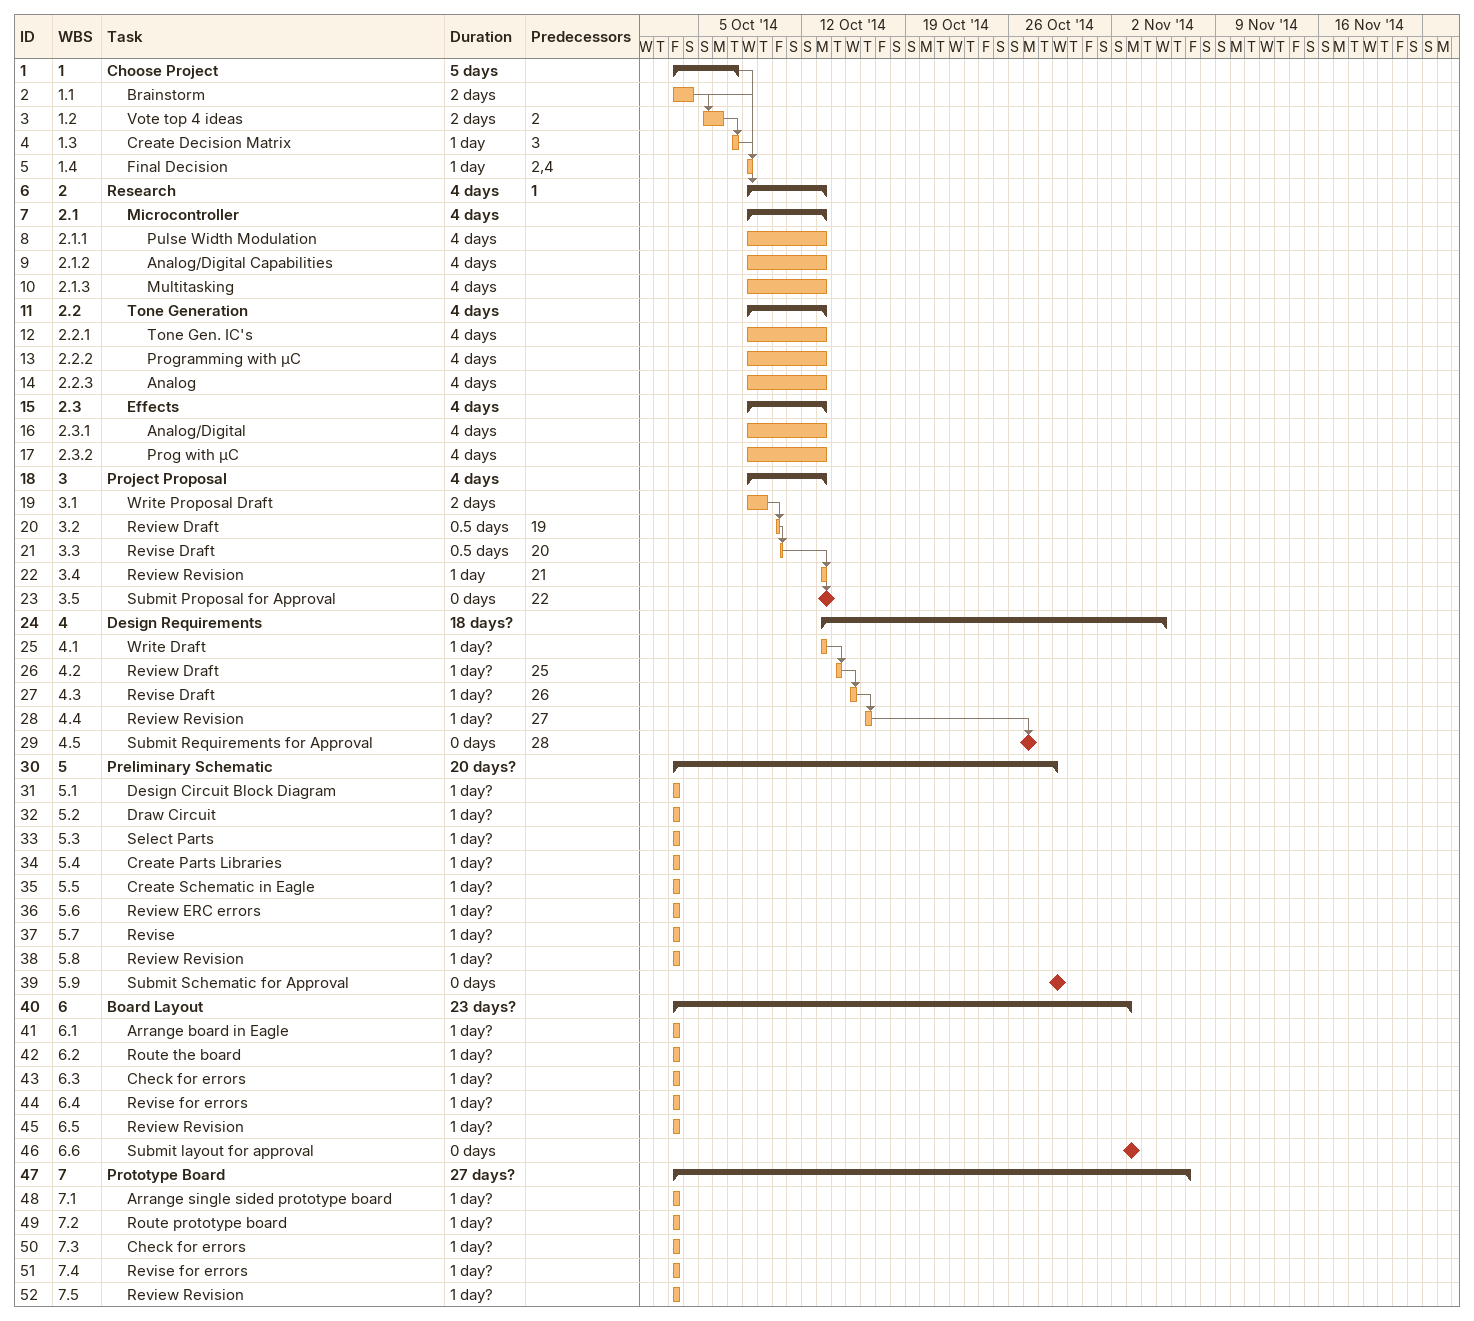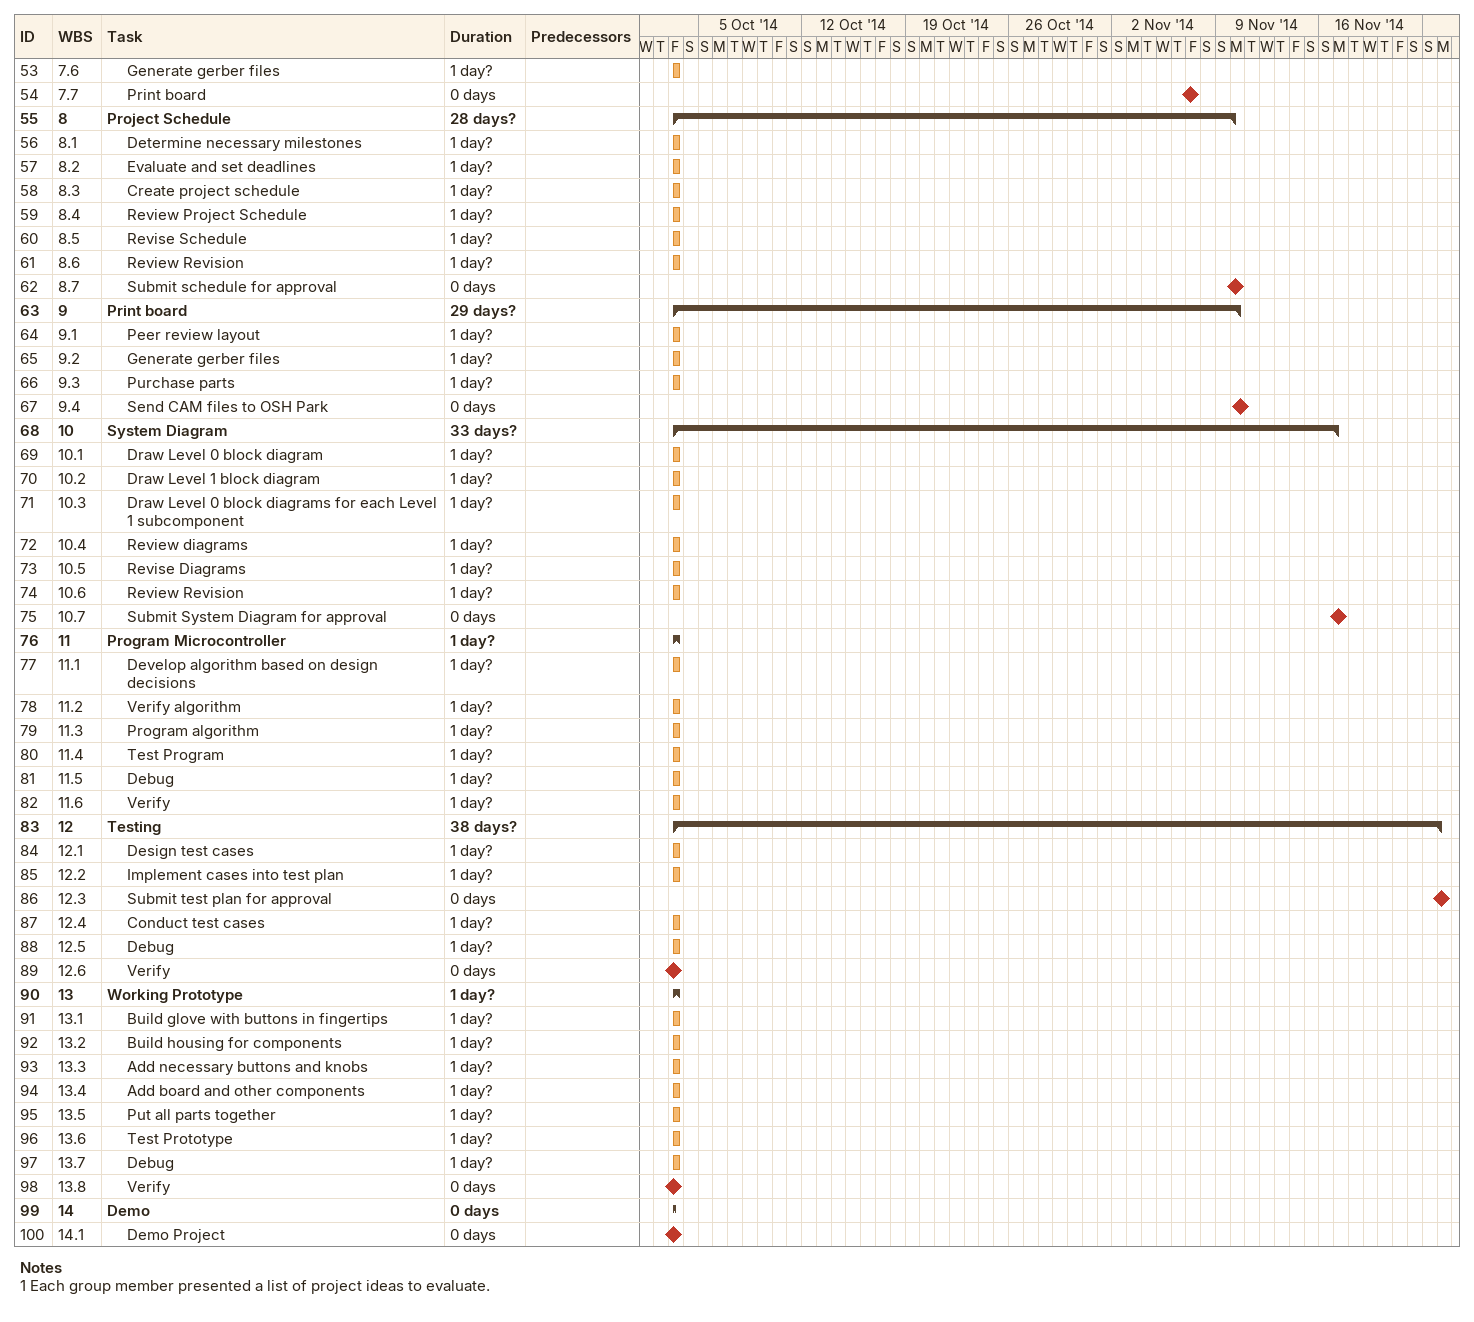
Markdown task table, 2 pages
| ID | WBS | Task | Duration | Start | Finish | Predecessors |
|---|---|---|---|---|---|---|
| 1 | 1 | **Choose Project** | 5d | 2014-10-03 | 2014-10-07 |  |
| 2 | 1.1 | Brainstorm | 2d | 2014-10-03 | 2014-10-04 |  |
| 3 | 1.2 | Vote top 4 ideas | 2d | 2014-10-05 | 2014-10-06 | 2 |
| 4 | 1.3 | Create Decision Matrix | 1d | 2014-10-07 | 2014-10-07 | 3 |
| 5 | 1.4 | Final Decision | 1d | 2014-10-08 | 2014-10-08 | 2, 4 |
| 6 | 2 | **Research** | 4d | 2014-10-08 | 2014-10-13 | 1 |
| 7 | 2.1 | **Microcontroller** | 4d | 2014-10-08 | 2014-10-13 |  |
| 8 | 2.1.1 | Pulse Width Modulation | 4d | 2014-10-08 | 2014-10-13 |  |
| 9 | 2.1.2 | Analog/Digital Capabilities | 4d | 2014-10-08 | 2014-10-13 |  |
| 10 | 2.1.3 | Multitasking | 4d | 2014-10-08 | 2014-10-13 |  |
| 11 | 2.2 | **Tone Generation** | 4d | 2014-10-08 | 2014-10-13 |  |
| 12 | 2.2.1 | Tone Gen. IC's | 4d | 2014-10-08 | 2014-10-13 |  |
| 13 | 2.2.2 | Programming with μC | 4d | 2014-10-08 | 2014-10-13 |  |
| 14 | 2.2.3 | Analog | 4d | 2014-10-08 | 2014-10-13 |  |
| 15 | 2.3 | **Effects** | 4d | 2014-10-08 | 2014-10-13 |  |
| 16 | 2.3.1 | Analog/Digital | 4d | 2014-10-08 | 2014-10-13 |  |
| 17 | 2.3.2 | Prog with μC | 4d | 2014-10-08 | 2014-10-13 |  |
| 18 | 3 | **Project Proposal** | 4d | 2014-10-08 | 2014-10-13 |  |
| 19 | 3.1 | Write Proposal Draft | 2d | 2014-10-08 | 2014-10-09 |  |
| 20 | 3.2 | Review Draft | 0.5d | 2014-10-10 | 2014-10-10 | 19 |
| 21 | 3.3 | Revise Draft | 0.5d | 2014-10-10 | 2014-10-10 | 20 |
| 22 | 3.4 | Review Revision | 1d | 2014-10-13 | 2014-10-13 | 21 |
| 23 | 3.5 | Submit Proposal for Approval | 0d | 2014-10-13 | 2014-10-13 | 22 |
| 24 | 4 | **Design Requirements** | 18d? | 2014-10-13 | 2014-11-05 |  |
| 25 | 4.1 | Write Draft | 1d? | 2014-10-13 | 2014-10-13 |  |
| 26 | 4.2 | Review Draft | 1d? | 2014-10-14 | 2014-10-14 | 25 |
| 27 | 4.3 | Revise Draft | 1d? | 2014-10-15 | 2014-10-15 | 26 |
| 28 | 4.4 | Review Revision | 1d? | 2014-10-16 | 2014-10-16 | 27 |
| 29 | 4.5 | Submit Requirements for Approval | 0d | 2014-10-27 | 2014-10-27 | 28 |
| 30 | 5 | **Preliminary Schematic** | 20d? | 2014-10-03 | 2014-10-29 |  |
| 31 | 5.1 | Design Circuit Block Diagram | 1d? | 2014-10-03 | 2014-10-03 |  |
| 32 | 5.2 | Draw Circuit | 1d? | 2014-10-03 | 2014-10-03 |  |
| 33 | 5.3 | Select Parts | 1d? | 2014-10-03 | 2014-10-03 |  |
| 34 | 5.4 | Create Parts Libraries | 1d? | 2014-10-03 | 2014-10-03 |  |
| 35 | 5.5 | Create Schematic in Eagle | 1d? | 2014-10-03 | 2014-10-03 |  |
| 36 | 5.6 | Review ERC errors | 1d? | 2014-10-03 | 2014-10-03 |  |
| 37 | 5.7 | Revise | 1d? | 2014-10-03 | 2014-10-03 |  |
| 38 | 5.8 | Review Revision | 1d? | 2014-10-03 | 2014-10-03 |  |
| 39 | 5.9 | Submit Schematic for Approval | 0d | 2014-10-29 | 2014-10-29 |  |
| 40 | 6 | **Board Layout** | 23d? | 2014-10-03 | 2014-11-03 |  |
| 41 | 6.1 | Arrange board in Eagle | 1d? | 2014-10-03 | 2014-10-03 |  |
| 42 | 6.2 | Route the board | 1d? | 2014-10-03 | 2014-10-03 |  |
| 43 | 6.3 | Check for errors | 1d? | 2014-10-03 | 2014-10-03 |  |
| 44 | 6.4 | Revise for errors | 1d? | 2014-10-03 | 2014-10-03 |  |
| 45 | 6.5 | Review Revision | 1d? | 2014-10-03 | 2014-10-03 |  |
| 46 | 6.6 | Submit layout for approval | 0d | 2014-11-03 | 2014-11-03 |  |
| 47 | 7 | **Prototype Board** | 27d? | 2014-10-03 | 2014-11-07 |  |
| 48 | 7.1 | Arrange single sided prototype board | 1d? | 2014-10-03 | 2014-10-03 |  |
| 49 | 7.2 | Route prototype board | 1d? | 2014-10-03 | 2014-10-03 |  |
| 50 | 7.3 | Check for errors | 1d? | 2014-10-03 | 2014-10-03 |  |
| 51 | 7.4 | Revise for errors | 1d? | 2014-10-03 | 2014-10-03 |  |
| 52 | 7.5 | Review Revision | 1d? | 2014-10-03 | 2014-10-03 |  |
| 53 | 7.6 | Generate gerber files | 1d? | 2014-10-03 | 2014-10-03 |  |
| 54 | 7.7 | Print board | 0d | 2014-11-07 | 2014-11-07 |  |
| 55 | 8 | **Project Schedule** | 28d? | 2014-10-03 | 2014-11-10 |  |
| 56 | 8.1 | Determine necessary milestones | 1d? | 2014-10-03 | 2014-10-03 |  |
| 57 | 8.2 | Evaluate and set deadlines | 1d? | 2014-10-03 | 2014-10-03 |  |
| 58 | 8.3 | Create project schedule | 1d? | 2014-10-03 | 2014-10-03 |  |
| 59 | 8.4 | Review Project Schedule | 1d? | 2014-10-03 | 2014-10-03 |  |
| 60 | 8.5 | Revise Schedule | 1d? | 2014-10-03 | 2014-10-03 |  |
| 61 | 8.6 | Review Revision | 1d? | 2014-10-03 | 2014-10-03 |  |
| 62 | 8.7 | Submit schedule for approval | 0d | 2014-11-10 | 2014-11-10 |  |
| 63 | 9 | **Print board** | 29d? | 2014-10-03 | 2014-11-10 |  |
| 64 | 9.1 | Peer review layout | 1d? | 2014-10-03 | 2014-10-03 |  |
| 65 | 9.2 | Generate gerber files | 1d? | 2014-10-03 | 2014-10-03 |  |
| 66 | 9.3 | Purchase parts | 1d? | 2014-10-03 | 2014-10-03 |  |
| 67 | 9.4 | Send CAM files to OSH Park | 0d | 2014-11-10 | 2014-11-10 |  |
| 68 | 10 | **System Diagram** | 33d? | 2014-10-03 | 2014-11-17 |  |
| 69 | 10.1 | Draw Level 0 block diagram | 1d? | 2014-10-03 | 2014-10-03 |  |
| 70 | 10.2 | Draw Level 1 block diagram | 1d? | 2014-10-03 | 2014-10-03 |  |
| 71 | 10.3 | Draw Level 0 block diagrams for each Level 1 subcomponent | 1d? | 2014-10-03 | 2014-10-03 |  |
| 72 | 10.4 | Review diagrams | 1d? | 2014-10-03 | 2014-10-03 |  |
| 73 | 10.5 | Revise Diagrams | 1d? | 2014-10-03 | 2014-10-03 |  |
| 74 | 10.6 | Review Revision | 1d? | 2014-10-03 | 2014-10-03 |  |
| 75 | 10.7 | Submit System Diagram for approval | 0d | 2014-11-17 | 2014-11-17 |  |
| 76 | 11 | **Program Microcontroller** | 1d? | 2014-10-03 | 2014-10-03 |  |
| 77 | 11.1 | Develop algorithm based on design decisions | 1d? | 2014-10-03 | 2014-10-03 |  |
| 78 | 11.2 | Verify algorithm | 1d? | 2014-10-03 | 2014-10-03 |  |
| 79 | 11.3 | Program algorithm | 1d? | 2014-10-03 | 2014-10-03 |  |
| 80 | 11.4 | Test Program | 1d? | 2014-10-03 | 2014-10-03 |  |
| 81 | 11.5 | Debug | 1d? | 2014-10-03 | 2014-10-03 |  |
| 82 | 11.6 | Verify | 1d? | 2014-10-03 | 2014-10-03 |  |
| 83 | 12 | **Testing** | 38d? | 2014-10-03 | 2014-11-24 |  |
| 84 | 12.1 | Design test cases | 1d? | 2014-10-03 | 2014-10-03 |  |
| 85 | 12.2 | Implement cases into test plan | 1d? | 2014-10-03 | 2014-10-03 |  |
| 86 | 12.3 | Submit test plan for approval | 0d | 2014-11-24 | 2014-11-24 |  |
| 87 | 12.4 | Conduct test cases | 1d? | 2014-10-03 | 2014-10-03 |  |
| 88 | 12.5 | Debug | 1d? | 2014-10-03 | 2014-10-03 |  |
| 89 | 12.6 | Verify | 0d | 2014-10-03 | 2014-10-03 |  |
| 90 | 13 | **Working Prototype** | 1d? | 2014-10-03 | 2014-10-03 |  |
| 91 | 13.1 | Build glove with buttons in fingertips | 1d? | 2014-10-03 | 2014-10-03 |  |
| 92 | 13.2 | Build housing for components | 1d? | 2014-10-03 | 2014-10-03 |  |
| 93 | 13.3 | Add necessary buttons and knobs | 1d? | 2014-10-03 | 2014-10-03 |  |
| 94 | 13.4 | Add board and other components | 1d? | 2014-10-03 | 2014-10-03 |  |
| 95 | 13.5 | Put all parts together | 1d? | 2014-10-03 | 2014-10-03 |  |
| 96 | 13.6 | Test Prototype | 1d? | 2014-10-03 | 2014-10-03 |  |
| 97 | 13.7 | Debug | 1d? | 2014-10-03 | 2014-10-03 |  |
| 98 | 13.8 | Verify | 0d | 2014-10-03 | 2014-10-03 |  |
| 99 | 14 | **Demo** | 0d | 2014-10-03 | 2014-10-03 |  |
| 100 | 14.1 | Demo Project | 0d | 2014-10-03 | 2014-10-03 |  |

Notes
- 1: Each group member presented a list of project ideas to evaluate.
